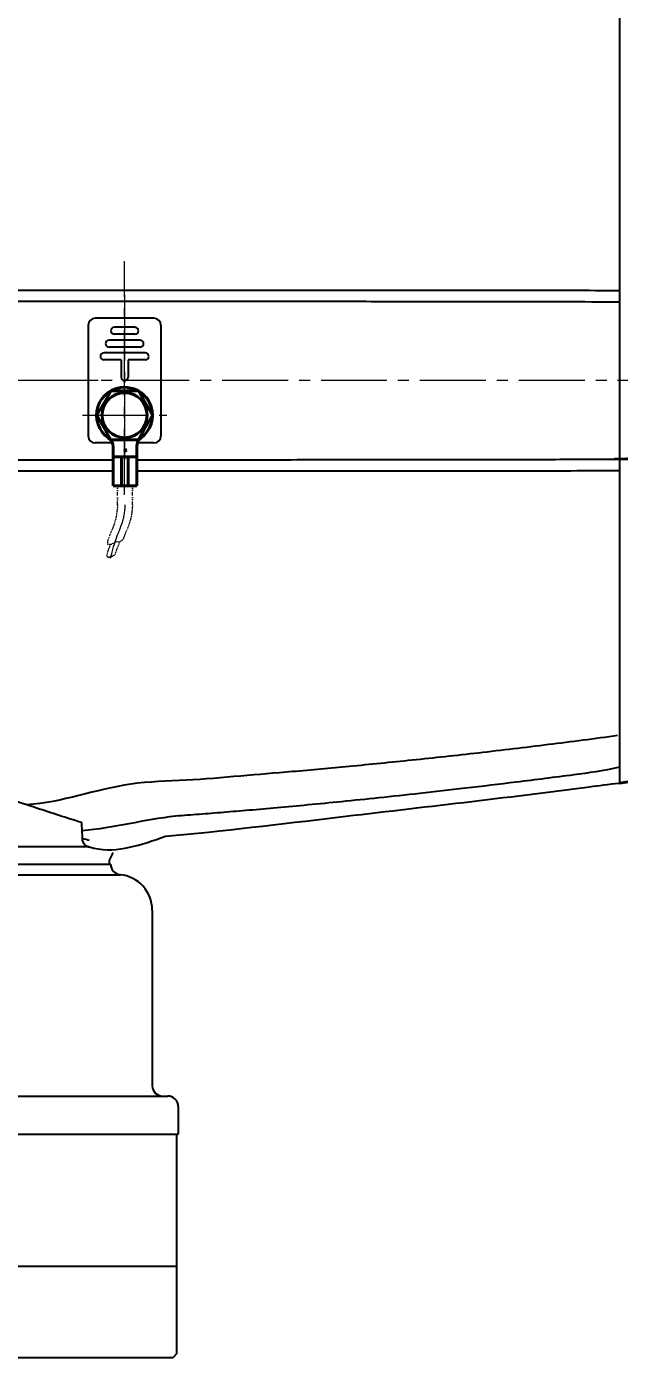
# Model space of a CAD drawing. Header units: millimetres. Extents: x 1758 to 4202, y 581 to 2263.
# Drawn here: x 2736.7 to 2908, y 1520.4 to 1904.9 of the extents above; entities that cross this region are included whole.
import ezdxf

# ---------------------------------------------------------------- set-up
doc = ezdxf.new("R2010")
doc.units = ezdxf.units.MM
for name, pattern in [('CENTER', [50.8, 31.75, -6.35, 6.35, -6.35]), ('CENTER2', [28.575, 19.05, -3.175, 3.175, -3.175]), ('DIVIDE2', [0.625, 0.25, -0.125, 0, -0.125, 0, -0.125])]:
    doc.linetypes.add(name, pattern=pattern)
for name, color, linetype, lineweight in [('1CEN', 4, 'CENTER2', 9), ('3-细实线', 5, 'Continuous', 9), ('中心线', 14, 'CENTER', 9), ('单点划线', 1, 'CENTER2', 13), ('双点划线', 6, 'DIVIDE2', 13), ('尺寸', 3, 'Continuous', 9), ('粗实线', 7, 'Continuous', 40)]:
    doc.layers.add(name, color=color, linetype=linetype, lineweight=lineweight)
doc.styles.add('STYLE1', font='txt.shx', dxfattribs={"width": 0.8, "height": 3, "bigfont": 'gbcbig.shx'})
doc.dimstyles.new('工程标注', dxfattribs={"dimtxt": 6, "dimasz": 5, "dimexe": 1, "dimexo": 0, "dimgap": 1, "dimtad": 1, "dimdec": 0, "dimdsep": 46, "dimtxsty": 'STYLE1', "dimcen": 1, "dimclrd": 256, "dimclrt": 256, "dimadec": 0, "dimazin": 2, "dimtfac": 1, "dimtdec": 0, "dimtmove": 0, "dimatfit": 3, "dimfxl": 0, "dimtolj": 1, "dimarcsym": 0})

# ---------------------------------------------------------------- blocks, each defined once
blk = doc.blocks.new('*D23')
at = {"layer": 'DEFPOINTS', "color": 0, "ltscale": 10, "transparency": 16777216}
for p in [(3073.65, 2151.74), (2110.95, 2095.16), (3073.65, 1889.99)]:
    blk.add_point(p, dxfattribs=at)
at = {"layer": '尺寸', "color": 0, "lineweight": -2, "ltscale": 10, "transparency": 16777216}
for p, q in [((2110.95, 2095.16), (2110.95, 2152.74)), ((3073.65, 1889.99), (3073.65, 2152.74))]:
    blk.add_line(p, q, dxfattribs=at)
at = {"layer": '尺寸', "lineweight": -2, "ltscale": 10, "transparency": 16777216}
blk.add_line((2115.95, 2151.74), (3068.65, 2151.74), dxfattribs=at)
at = {"layer": '尺寸', "ltscale": 10, "transparency": 16777216}
for points in [[(2115.95, 2152.57), (2115.95, 2150.91), (2110.95, 2151.74)], [(3068.65, 2152.57), (3068.65, 2150.91), (3073.65, 2151.74)]]:
    blk.add_solid(points, dxfattribs=at)
at = {"layer": '尺寸', "ltscale": 10, "transparency": 16777216, "insert": (2592.3, 2160.24), "char_height": 3, "attachment_point": 5, "style": 'STYLE1'}
blk.add_mtext('\\A1;{\\H5x;963}', dxfattribs=at)

msp = doc.modelspace()

# ---------------------------------------------------------------- hatches: boundary and pattern name
at = {"layer": '粗实线'}
msp.add_hatch(color=256, dxfattribs=at).paths.add_polyline_path([(2765.459, 1782.494, 1), (2765.059, 1782.494, 1)])

# ---------------------------------------------------------------- linework, layer by layer
at = {"color": 7, "linetype": 'Continuous'}
for p, q in [((2907.997, 1918.796), (2907.997, 1686.375)), ((2754.751, 1667.893), (2698.73, 1667.893)), ((2695.435, 1662.893), (2760.497, 1662.893))]:
    msp.add_line(p, q, dxfattribs=at)
for p, q in [((2773.497, 1820.593), (2756.497, 1820.593)), ((2754.497, 1818.593), (2754.497, 1786.593)), ((2760.997, 1816.993), (2760.997, 1816.993)), ((2767.997, 1817.993), (2761.997, 1817.993)), ((2767.997, 1815.993), (2761.997, 1815.993)), ((2768.997, 1816.993), (2768.997, 1816.993)), ((2775.497, 1818.593), (2775.497, 1786.593)), ((2759.497, 1813.293), (2759.497, 1813.293)), ((2769.497, 1814.293), (2760.497, 1814.293)), ((2769.497, 1812.293), (2760.497, 1812.293)), ((2770.497, 1813.293), (2770.497, 1813.293)), ((2757.997, 1809.593), (2757.997, 1809.593)), ((2770.997, 1810.593), (2758.997, 1810.593)), ((2763.997, 1808.593), (2758.997, 1808.593)), ((2763.997, 1808.593), (2763.997, 1803.593)), ((2765.997, 1808.593), (2765.997, 1803.593)), ((2770.997, 1808.593), (2765.997, 1808.593)), ((2771.997, 1809.593), (2771.997, 1809.593)), ((2764.997, 1802.593), (2764.997, 1802.593)), ((2761.465, 1784.593), (2756.497, 1784.593)), ((2773.497, 1784.593), (2768.702, 1784.593)), ((2695.435, 1662.893), (2760.997, 1662.893)), ((2694.182, 1659.85), (2763.712, 1659.85)), ((2772.997, 1649.593), (2772.997, 1598.893)), ((2629.997, 1595.893), (2775.997, 1595.893)), ((2775.997, 1595.893), (2777.497, 1595.893)), ((2780.497, 1592.893), (2780.497, 1584.893)), ((2629.997, 1584.893), (2780.497, 1584.893))]:
    msp.add_line(p, q)
at = {"ltscale": 10}
for p, q in [((2779.997, 1584.893), (2779.997, 1521.393)), ((2479.997, 1546.794), (2779.997, 1546.794)), ((2729.997, 1520.393), (2778.997, 1520.393)), ((2779.997, 1521.393), (2778.997, 1520.393))]:
    msp.add_line(p, q, dxfattribs=at)
for centre, radius, start, end in [((2756.497, 1818.593), 2, 90, 180), ((2773.497, 1818.593), 2, 0, 90), ((2761.997, 1816.993), 1, 90, 180), ((2761.997, 1816.993), 1, 180, 270), ((2767.997, 1816.993), 1, 0, 90), ((2767.997, 1816.993), 1, 270, 0), ((2760.497, 1813.293), 1, 90, 180), ((2760.497, 1813.293), 1, 180, 270), ((2769.497, 1813.293), 1, 0, 90), ((2769.497, 1813.293), 1, 270, 0), ((2758.997, 1809.593), 1, 90, 180), ((2758.997, 1809.593), 1, 180, 270), ((2770.997, 1809.593), 1, 0, 90), ((2770.997, 1809.593), 1, 270, 0), ((2764.997, 1803.593), 1, 180, 270), ((2764.997, 1803.593), 1, 270, 0), ((2756.497, 1786.593), 2, 180, 270), ((2773.497, 1786.593), 2, 270, 0), ((2763.997, 1662.836), 3, 180, 264.54814), ((2762.737, 1649.636), 10.26, 359.75773, 84.54814), ((2775.997, 1598.893), 3, 180, 270), ((2777.497, 1592.893), 3, 0, 90)]:
    msp.add_arc(centre, radius, start, end)
at = {"color": 7, "linetype": 'Continuous'}
msp.add_arc((2765.497, 1662.893), 5, 139.16905, 180, dxfattribs=at)
for points, knots in [([(2907.997, 1828.553), (2898.65, 1828.597), (2878.845, 1828.656), (2849.15, 1828.667), (2819.096, 1828.647), (2789.794, 1828.635), (2760.731, 1828.632), (2741.374, 1828.618), (2731.724, 1828.605)], [69.5045355, 69.5045355, 69.5045355, 69.5045355, 97.5455312, 128.9203692, 158.5882228, 187.7080065, 216.8269769, 245.7774493, 245.7774493, 245.7774493, 245.7774493]), ([(2907.997, 1825.294), (2902.681, 1825.306), (2890.213, 1825.331), (2869.99, 1825.366), (2846.647, 1825.397), (2821.316, 1825.422), (2793.786, 1825.442), (2763.938, 1825.453), (2743.231, 1825.454), (2732.478, 1825.453)], [69.5005712, 69.5005712, 69.5005712, 69.5005712, 85.4477395, 106.904581, 130.1700807, 155.4757981, 182.8995495, 212.7602125, 245.0191428, 245.0191428, 245.0191428, 245.0191428]), ([(2731.724, 1776.581), (2741.374, 1776.568), (2751.36, 1776.561), (2761.346, 1776.557), (2761.682, 1776.557)], [0, 0, 0, 0, 28.9496047, 29.9580556, 29.9580556, 29.9580556, 29.9580556]), ([(2768.546, 1779.736), (2777.937, 1779.738), (2797.007, 1779.746), (2824.72, 1779.767), (2850.795, 1779.794), (2874.234, 1779.827), (2893.005, 1779.86), (2904.022, 1779.883), (2907.997, 1779.892)], [36.0680435, 36.0680435, 36.0680435, 36.0680435, 64.2410356, 93.2766792, 119.2068764, 142.465697, 163.595519, 175.5185747, 175.5185747, 175.5185747, 175.5185747]), ([(2768.546, 1776.555), (2775.629, 1776.553), (2792.418, 1776.55), (2819.099, 1776.539), (2849.155, 1776.519), (2878.848, 1776.53), (2898.652, 1776.589), (2907.997, 1776.633)], [36.8223422, 36.8223422, 36.8223422, 36.8223422, 58.069359, 87.1915624, 116.8626041, 148.2376584, 176.2729138, 176.2729138, 176.2729138, 176.2729138]), ([(2907.497, 1700.019), (2900.831, 1699.116), (2887.432, 1697.375), (2867.621, 1695.014), (2848.432, 1692.922), (2830.516, 1691.149), (2814.018, 1689.633), (2798.286, 1688.37), (2782.733, 1686.937), (2761.795, 1686.607), (2746.924, 1680.657), (2736.724, 1680.028)], [69.3900289, 69.3900289, 69.3900289, 69.3900289, 89.5706106, 109.923161, 129.2439783, 147.4763986, 163.9316257, 178.9501982, 194.8155792, 210.8178484, 241.4742965, 241.4742965, 241.4742965, 241.4742965]), ([(2752.597, 1674.908), (2748.236, 1676.235), (2738.383, 1679.513), (2722.528, 1684.621), (2708.202, 1688.318), (2699.395, 1689.972), (2696.747, 1690.41)], [0, 0, 0, 0, 13.6737062, 31.1499783, 49.9660609, 58.0142693, 58.0142693, 58.0142693, 58.0142693]), ([(2907.997, 1690.919), (2903.27, 1689.804), (2893.511, 1688.504), (2878.838, 1686.643), (2864.002, 1684.86), (2850.747, 1683.351), (2838.828, 1682.066), (2828.044, 1680.964), (2818.247, 1680.013), (2809.331, 1679.189), (2801.197, 1678.465), (2793.691, 1677.841), (2786.608, 1677.228), (2772.894, 1676.434), (2761.817, 1673.227), (2752.745, 1672.568)], [69.3320038, 69.3320038, 69.3320038, 69.3320038, 82.1285454, 98.8693385, 113.7009861, 126.9576604, 138.8891545, 149.6674815, 159.4777749, 168.418445, 176.5298085, 183.9751088, 191.0137822, 197.8604956, 225.1487583, 225.1487583, 225.1487583, 225.1487583]), ([(2776.8, 1670.97), (2793.451, 1672.457), (2834.293, 1677.489), (2877.888, 1682.376), (2904.797, 1685.974), (2907.997, 1686.341)], [0, 0, 0, 0, 50.1515804, 123.4278119, 131.6006451, 131.6006451, 131.6006451, 131.6006451]), ([(2754.742, 1667.859), (2755.207, 1667.747), (2762.452, 1665.833), (2769.838, 1668.524), (2776.8, 1670.97)], [0, 0, 0, 0, 1.4358456, 22.3842456, 22.3842456, 22.3842456, 22.3842456])]:
    msp.add_open_spline(points, degree=3, knots=knots, dxfattribs=at)
msp.add_open_spline([(2732.478, 1779.733), (2742.213, 1779.732), (2751.948, 1779.732), (2761.682, 1779.734)], degree=3, dxfattribs=at)
for points, start_tangent, end_tangent in [([(2752.846, 1670.225), (2752.744, 1672.575), (2752.597, 1674.908)], (-0.033686, 0.9994325), (-0.0734439, 0.9972994)), ([(2753.673, 1668.369), (2753.258, 1668.88), (2752.969, 1669.514), (2752.846, 1670.225)], (-0.7309386, 0.6824432), (-0.0336902, 0.9994323)), ([(2754.883, 1669.747), (2752.847, 1670.224)], (-0.973292, 0.2295708), (-0.9738961, 0.2269944)), ([(2754.451, 1667.93), (2754.185, 1668.022), (2753.673, 1668.369)], (-0.9718512, 0.2355956), (-0.7309386, 0.6824432)), ([(2754.451, 1667.93), (2754.602, 1667.893)], (0.9720261, -0.2348729), (0.9719779, -0.2350723)), ([(2754.602, 1667.893), (2754.742, 1667.859)], (0.9719779, -0.2350723), (0.971933, -0.2352579))]:
    msp.add_spline(points, degree=3, dxfattribs=dict(at, start_tangent=start_tangent, end_tangent=end_tangent))
at = {"layer": '1CEN', "color": 1}
for p, q in [((2764.997, 1769.596), (2764.997, 1837.085)), ((3097.997, 1802.593), (2176.178, 1802.593))]:
    msp.add_line(p, q, dxfattribs=at)
at = {"layer": '3-细实线', "color": 1}
msp.add_line((2757.385, 1802.593), (2093.072, 1802.593), dxfattribs=at)
at = {"layer": '中心线'}
msp.add_open_spline([(2765.114, 1766.677), (2764.988, 1764.77), (2764.787, 1761.732), (2762.098, 1756.501), (2760.859, 1751.19)], degree=3, knots=[0, 0, 0, 0, 6.7240485, 10.7122351, 10.7122351, 10.7122351, 10.7122351], dxfattribs=at)
at = {"layer": '单点划线'}
for p, q in [((2764.997, 1827.348), (2764.997, 1777.552)), ((2752.806, 1792.593), (2777.188, 1792.593))]:
    msp.add_line(p, q, dxfattribs=at)
at = {"layer": '双点划线', "linetype": 'DIVIDE2', "ltscale": 4}
for p, q in [((2762.951, 1766.677), (2762.951, 1772.234)), ((2767.278, 1766.719), (2767.278, 1772.234))]:
    msp.add_line(p, q, dxfattribs=at)
msp.add_lwpolyline([(2759.881, 1751.774), (2759.968, 1751.742), (2760.039, 1751.713), (2760.098, 1751.688), (2760.146, 1751.666), (2760.185, 1751.647), (2760.219, 1751.633), (2760.25, 1751.622), (2760.279, 1751.614), (2760.31, 1751.61), (2760.342, 1751.61), (2760.375, 1751.611), (2760.408, 1751.616), (2760.441, 1751.621), (2760.475, 1751.629), (2760.508, 1751.636), (2760.54, 1751.644), (2760.571, 1751.652), (2760.602, 1751.659), (2760.632, 1751.666), (2760.662, 1751.673), (2760.692, 1751.679), (2760.724, 1751.684), (2760.756, 1751.689), (2760.79, 1751.692), (2760.826, 1751.696), (2760.864, 1751.698), (2760.903, 1751.701), (2760.943, 1751.704), (2760.984, 1751.708), (2761.025, 1751.714), (2761.066, 1751.721), (2761.107, 1751.73), (2761.148, 1751.743), (2761.188, 1751.757), (2761.227, 1751.774), (2761.266, 1751.793), (2761.305, 1751.813), (2761.344, 1751.835), (2761.382, 1751.858), (2761.42, 1751.882), (2761.459, 1751.907), (2761.504, 1751.936), (2761.561, 1751.969), (2761.635, 1752.01), (2761.733, 1752.061), (2761.86, 1752.125), (2762.022, 1752.203), (2762.226, 1752.298)], dxfattribs=at)
at = {"layer": '双点划线'}
for points, knots in [([(2762.951, 1766.677), (2762.825, 1764.77), (2762.624, 1761.732), (2759.934, 1756.501), (2760.053, 1755.377)], [0, 0, 0, 0, 6.7240485, 10.7122351, 10.7122351, 10.7122351, 10.7122351]), ([(2767.278, 1766.719), (2767.152, 1764.812), (2766.975, 1762.142), (2764.877, 1757.779), (2764.57, 1756.74)], [0, 0, 0, 0, 6.7240485, 9.4136366, 9.4136366, 9.4136366, 9.4136366])]:
    msp.add_open_spline(points, degree=3, knots=knots, dxfattribs=at)
for points in [[(2760.918, 1755.291), (2760.354, 1753.973), (2759.79, 1752.633), (2759.881, 1751.774)], [(2763.647, 1756.141), (2763.113, 1754.837), (2762.406, 1753.376), (2762.226, 1752.298)]]:
    msp.add_open_spline(points, degree=3, dxfattribs=at)
at = {"layer": '双点划线', "end_tangent": (0.9261692, -0.3771083)}
msp.add_spline([(2760.053, 1755.377), (2761.297, 1755.377), (2762.49, 1756.064), (2763.519, 1756.064), (2764.57, 1756.74)], degree=3, dxfattribs=at)
at = {"layer": '粗实线'}
for p, q in [((2756.964, 1792.581), (2761.091, 1799.681)), ((2761.091, 1799.681), (2768.917, 1799.681)), ((2773.072, 1792.581), (2768.973, 1799.681)), ((2756.964, 1792.581), (2761.063, 1785.481)), ((2773.072, 1792.581), (2769.027, 1785.574)), ((2761.063, 1785.481), (2768.859, 1785.481)), ((2761.682, 1783.473), (2761.682, 1772.234)), ((2761.682, 1780.615), (2768.546, 1780.615)), ((2764.149, 1780.615), (2764.149, 1772.234)), ((2766.079, 1780.615), (2766.079, 1772.234)), ((2768.546, 1783.64), (2768.546, 1772.234)), ((2761.682, 1772.234), (2768.546, 1772.234))]:
    msp.add_line(p, q, dxfattribs=at)
at = {"layer": '粗实线', "color": 0}
msp.add_line((2907.997, 1686.341), (2928.629, 1689.376), dxfattribs=at)
at = {"layer": '粗实线'}
for centre, radius in [((2764.997, 1792.593), 6.502), ((2765.259, 1782.494), 0.2)]:
    msp.add_circle(centre, radius, dxfattribs=at)
for centre, radius, start, end in [((2764.997, 1792.593), 8.093, 89.17008, 235.30085), ((2764.997, 1792.593), 8.093, 306.18551, 88.76383), ((2758.682, 1783.473), 3, 0, 55.30085), ((2771.546, 1783.64), 3, 126.18551, 180)]:
    msp.add_arc(centre, radius, start, end, dxfattribs=at)
at = {"layer": '粗实线', "color": 0, "start_tangent": (0.999852, 0.0172036), "end_tangent": (0.9998543, 0.017068)}
msp.add_spline([(2906.556, 1779.889), (2963.321, 1781.826), (3016.462, 1782.737), (3068.493, 1783.627)], degree=3, dxfattribs=at)

# ---------------------------------------------------------------- dimensions: what is measured, and where the dimension line sits
at = {"layer": '尺寸', "ltscale": 10}
dim = msp.add_linear_dim(base=(3073.652, 2151.741), p1=(2110.949, 2095.16), p2=(3073.652, 1889.993), text='{\\H5x;<>}', dimstyle='工程标注', dxfattribs=at)
dim.commit()
dim.dimension.update_dxf_attribs({"geometry": '*D23', "text_midpoint": (2592.3, 2160.241)})

doc.saveas('drawing.dxf')
